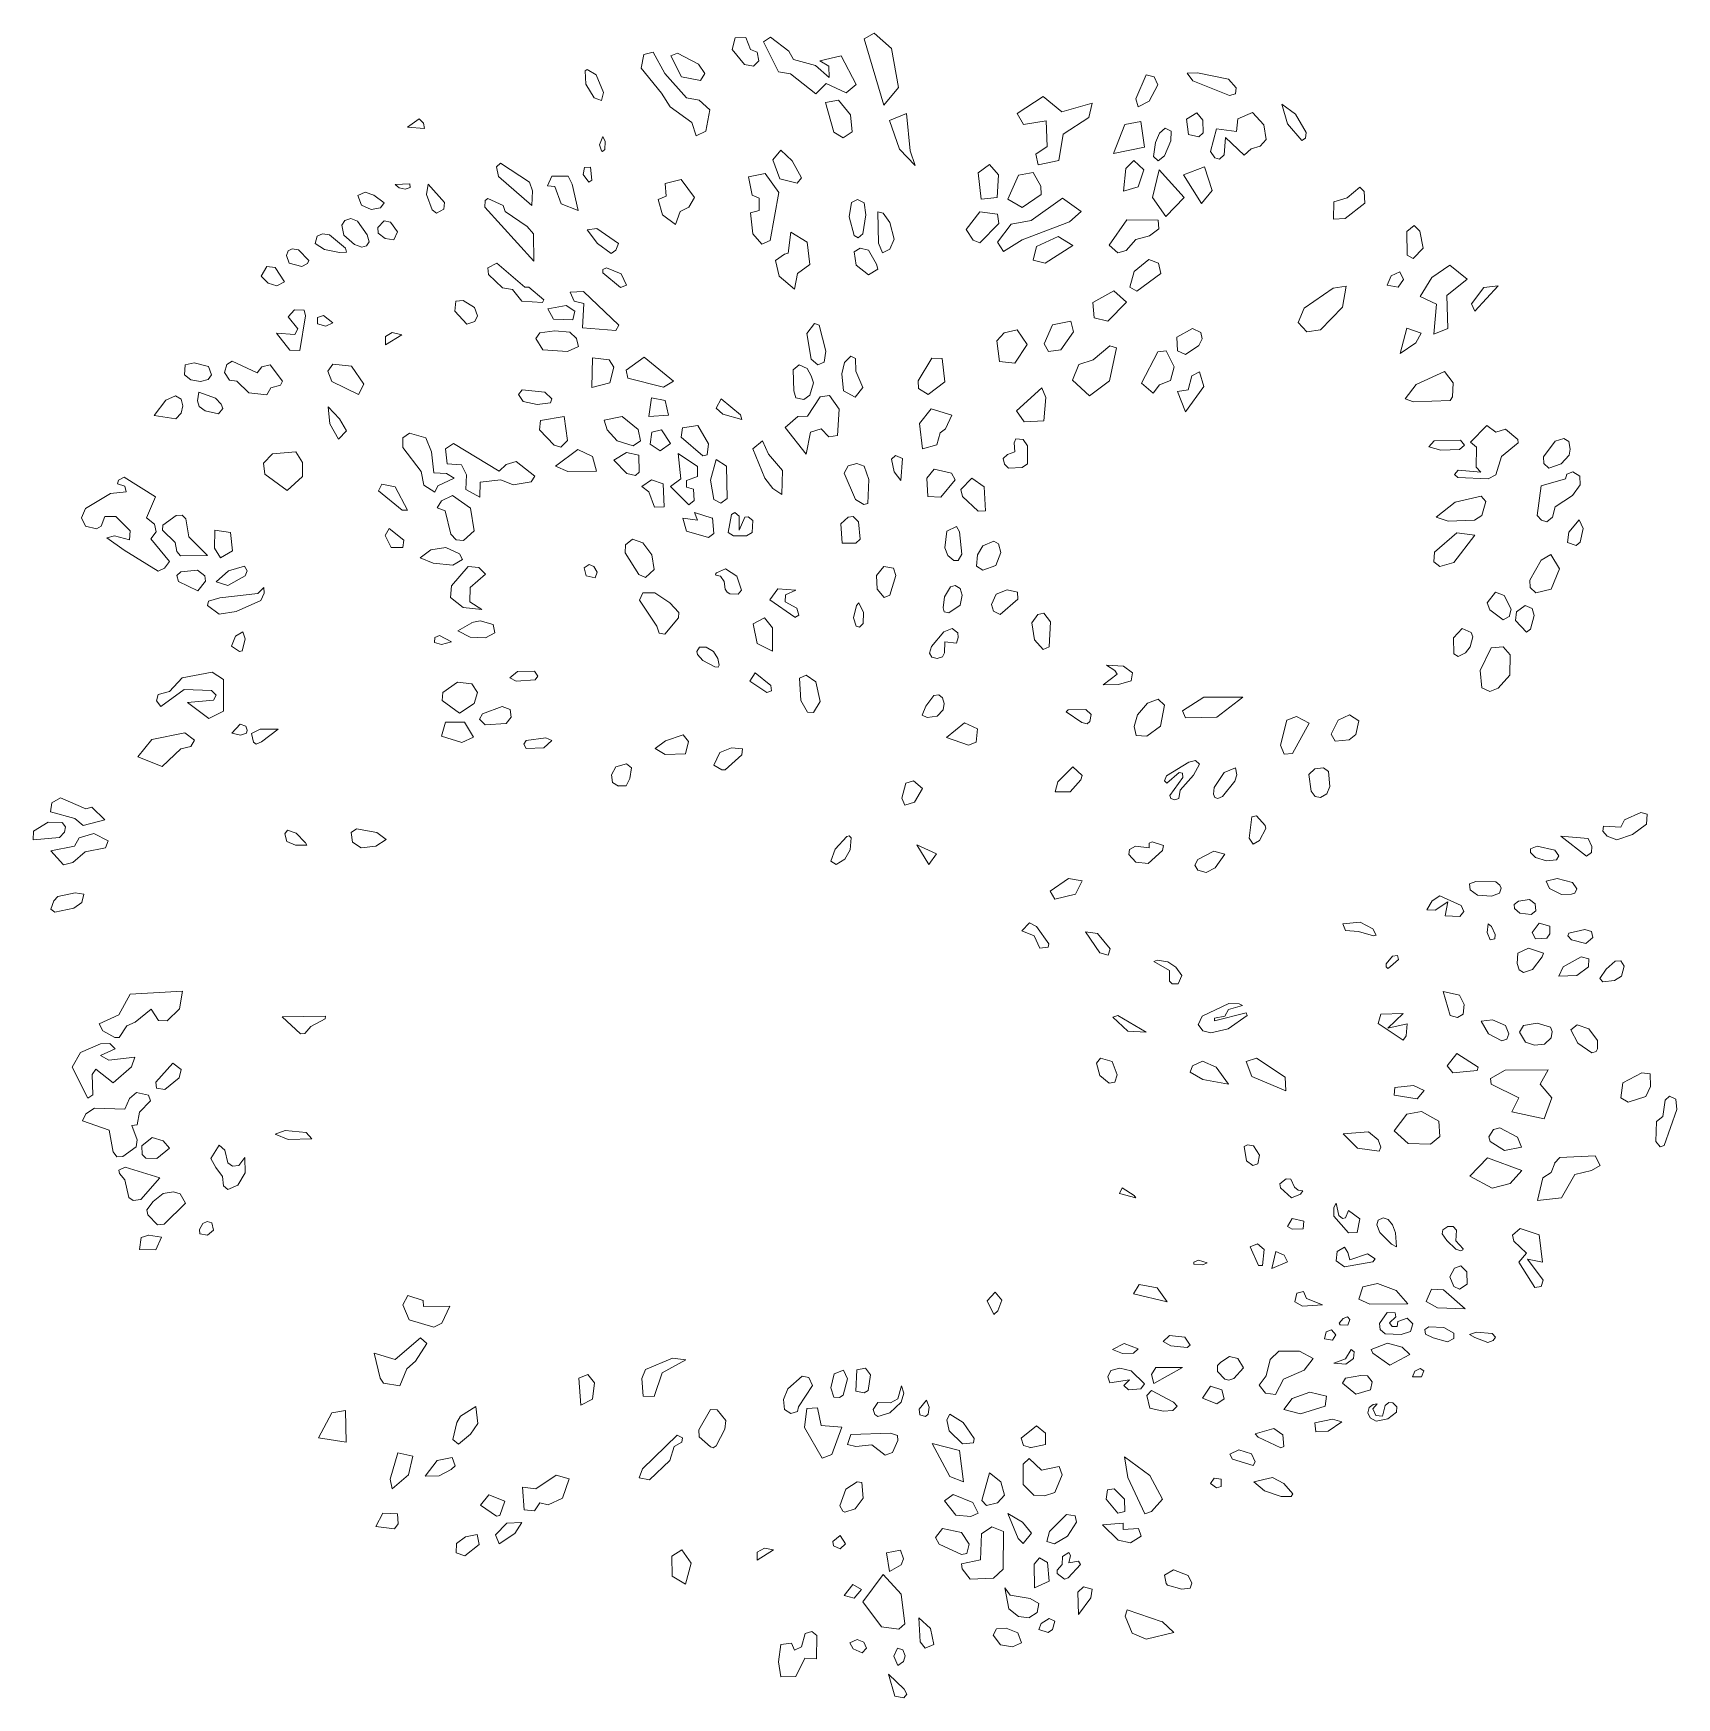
# Model space of a CAD drawing. Header units: millimetres. Extents: x -63086 to 144078, y -129912 to 13382.
# Drawn here: x 56185 to 57154, y -60640 to -59658 of the extents above; entities that cross this region are included whole.
import ezdxf

# ---------------------------------------------------------------- set-up
doc = ezdxf.new("R2010")
doc.units = ezdxf.units.MM
doc.layers.get('0').update_dxf_attribs({"lineweight": 0})
doc.layers.add('観葉植物', color=92, linetype='Continuous', lineweight=9)

# ---------------------------------------------------------------- blocks, each defined once
blk = doc.blocks.new('樹木平面（CAD素材.com）197564a2')
at = {"color": 0, "linetype": 'ByBlock', "lineweight": -2}
for points in [[(-62.72, 492.99), (-63.77, 498.05), (-67.63, 499.54), (-70.48, 506.66), (-76.74, 506.55), (-78.4, 499.54), (-71.12, 490.7), (-65.82, 489.71)], [(-60.08, 504.19), (-55.91, 506.95), (-45.03, 498.66), (-42.31, 493.8), (-29.41, 490.11), (-21.23, 483.14), (-21.43, 489.84), (-26.73, 492.95), (-14.1, 495.84), (-5.29, 478.98), (-11.32, 473.97), (-23.09, 479.53), (-29.05, 473.53), (-43.98, 485.25), (-51.17, 486.43)], [(19.75, 477.17), (15.49, 500.13), (5.34, 509.18), (-0.54, 505.94), (11.08, 466.71)], [(-94.05, 451.48), (-91.7, 463.97), (-98.02, 469.68), (-105.51, 471.02), (-118.25, 485.4), (-125.18, 498.08), (-130.64, 496.62), (-132.1, 488.57), (-120.26, 473.91), (-115.08, 465.84), (-102.36, 456.46), (-99.64, 448.73)], [(-97.09, 481.38), (-94.65, 485.48), (-98.39, 490.92), (-110.64, 497.41), (-114.66, 495.79), (-108.37, 483.54)], [(-159.95, 471.08), (-164.91, 479.07), (-165.25, 486.98), (-164.05, 487.75), (-158.74, 484.73), (-154.32, 474.22), (-155.49, 469.53)], [(167.56, 469.17), (172.69, 478.79), (170.54, 483.57), (165.8, 484.6), (159.7, 470.55), (161.06, 465.85)], [(189.96, 485.64), (196.16, 485.76), (214.28, 482.02), (218.85, 477.02), (218.5, 473.39), (215.04, 472.49), (193.38, 481.08)], [(116.85, 449.72), (131.96, 459.43), (133.88, 467.9), (115.94, 462.77), (104.92, 471.86), (89.65, 461.82), (93.32, 455.36), (106.73, 457.58), (107.37, 442.31), (100.62, 437.97), (102, 431.5), (114.18, 434.14)], [(-15.66, 469.71), (-8.66, 461.06), (-7.62, 450.99), (-12.94, 447.45), (-18.43, 450.92), (-23.32, 468.29)], [(20.18, 440.87), (14.25, 457.7), (24.42, 461.87), (26.45, 439.83), (29.43, 431.25)], [(195.76, 462.25), (189.6, 458.45), (190.83, 449.57), (196.83, 448.14), (199.38, 450.5), (199.18, 457.84)], [(212.65, 447.78), (223.67, 437.25), (227.64, 441.09), (232.98, 442.67), (236.64, 446.62), (235.19, 455.26), (228.5, 462.55), (219.93, 458.73), (219.07, 451.18), (207.25, 452.92), (203.72, 439.39), (206.25, 435.71), (208.97, 434.97), (211.76, 437.4)], [(245.91, 467.44), (253.94, 461.5), (260.23, 450.58), (259.76, 447.38), (257.62, 446.01), (249.09, 455.73)], [(-269.97, 453.79), (-263.07, 458.7), (-260.61, 456.26), (-259.94, 453.07)], [(153.28, 455.37), (162.69, 457.06), (164.8, 441.95), (146.57, 438.21)], [(170.19, 436.48), (171.35, 444.76), (173.66, 450.29), (176.92, 453.17), (180.61, 451.54), (180.36, 445.65), (176.69, 436.94), (172.84, 434.03)], [(-153.45, 445.36), (-153.61, 440.65), (-154.9, 439.54), (-155.58, 439.78), (-156.66, 443.41), (-154.7, 448.31)], [(-216.3, 424.61), (-217.57, 430.47), (-215.11, 432.53), (-198.03, 421.46), (-196.22, 416.27), (-196.67, 407.7)], [(-43.15, 433.9), (-49.82, 440.28), (-54.4, 434.55), (-50.4, 423.24), (-40.18, 420.85), (-37.63, 423.88)], [(158.44, 434.22), (164.41, 428.68), (161.06, 418.7), (152.36, 416.06), (153.77, 429.46)], [(-172.91, 420.24), (-175.24, 424.96), (-184.84, 424.97), (-187.38, 419.15), (-183.2, 418.73), (-179.33, 408.62), (-169.27, 404.56)], [(-166.46, 425.86), (-165.61, 430.05), (-162.14, 430.24), (-161.35, 422.49), (-163.04, 421.46)], [(-119.58, 402.04), (-122.17, 411.08), (-117.36, 413.12), (-117.95, 420.54), (-108.52, 422.89), (-100.63, 412.36), (-104.13, 406.66), (-109.18, 404.13), (-111.85, 396.39)], [(-51.03, 415.26), (-58.97, 426.49), (-68.93, 424.59), (-66.62, 413.61), (-62.5, 411.83), (-62.55, 404.64), (-67.64, 403.3), (-66.37, 390.93), (-60.94, 384.85), (-56.02, 386.96)], [(78.57, 425.69), (73.27, 431.69), (66.57, 426.9), (68.33, 411.39), (77.86, 412.32)], [(103.83, 414.16), (103.63, 418.98), (99.1, 427.16), (90.51, 425.51), (84.1, 411.26), (92.6, 406.47)], [(188.24, 412.28), (173.51, 428.64), (169.6, 412.37), (177.29, 401.14)], [(204.71, 416.44), (200.21, 430.38), (187.84, 425.76), (198.48, 408.69)], [(-283.82, 409.14), (-289.9, 413.6), (-295.07, 415.48), (-299.43, 413.49), (-297.21, 407.78), (-291.57, 405.18), (-285.88, 406.26)], [(-277.34, 419.94), (-268.74, 420.32), (-268.45, 418.25), (-271.51, 417.25), (-274.92, 418.04)], [(-257.93, 420.26), (-248.14, 409.41), (-248.63, 405.4), (-252.89, 403.15), (-255.56, 405.05), (-258.84, 414.04)], [(276.43, 409.76), (284.4, 412.14), (291.88, 418.4), (294.32, 415.86), (294.72, 408.96), (283.18, 400.02), (276.26, 399.52)], [(-224.34, 406.71), (-224.24, 410.47), (-222.66, 411.76), (-213.65, 407.68), (-212.46, 403.99), (-199.46, 395.18), (-195.68, 390.96), (-195.47, 374.77)], [(-1.3, 390.89), (0.35, 402.06), (-0.62, 409.2), (-4.56, 411.21), (-7.98, 409.41), (-9.43, 400.93), (-6.58, 389.93), (-4.16, 388.55)], [(7.5, 403.8), (10.69, 403.17), (14.5, 397.58), (17.03, 387.78), (14.54, 381.9), (10.2, 379.64), (7.82, 385.35)], [(78.92, 396.96), (78.14, 402.49), (67.55, 403.77), (59.52, 393.54), (63.77, 387.11), (67.55, 385.55)], [(92.55, 387.26), (81.59, 380.46), (78.03, 386.01), (86.21, 396.57), (98.01, 398.85), (116.37, 411.97), (127.5, 404.03), (120.53, 397.98)], [(-296.89, 382.98), (-301.34, 384.62), (-307.66, 390.01), (-308.86, 396.1), (-307.04, 398.84), (-303.52, 399.92), (-299.54, 398.4), (-293.74, 390.37), (-292.57, 386.15), (-294.16, 383.73)], [(-287.48, 394.72), (-283.81, 398.53), (-279.97, 397.72), (-275.98, 392.09), (-278.05, 387.38), (-283.31, 388.23), (-287.37, 391.21)], [(-158.32, 394.1), (-164, 393.18), (-157.96, 385.27), (-149.96, 379.25), (-147.1, 381.31), (-145.57, 385.18)], [(173.19, 393.89), (172.82, 398.97), (154.33, 399.08), (143.96, 384.29), (149.06, 379.61), (153.89, 381.1), (159.62, 387.59), (167.73, 389.74)], [(319.5, 392.17), (323.88, 395.87), (327.24, 392.39), (329.17, 382.37), (323.36, 376.39), (319.68, 378.37)], [(-310.11, 379.85), (-318.95, 381.65), (-324.53, 385.11), (-323.33, 389.59), (-320.27, 390.95), (-316.03, 390.35), (-306.6, 382.4), (-306.03, 380.01)], [(-32.63, 372.71), (-39.96, 367.59), (-41.63, 358.16), (-50.68, 365.86), (-53.01, 375.14), (-47.52, 378.99), (-45.54, 379.53), (-43.89, 391.86), (-34.15, 385.97)], [(113.78, 389.27), (122.47, 384), (106.18, 373.54), (99.14, 375.37), (100.98, 383.39)], [(-328.27, 375.24), (-334.27, 381.47), (-338.18, 382), (-340.46, 380.82), (-341.33, 378.04), (-339.82, 373.65), (-332.46, 371.69), (-328.98, 373.46)], [(-198.44, 359.43), (-200.9, 359.38), (-217.4, 373.56), (-222.59, 370.87), (-222.23, 366.92), (-214.06, 358.97), (-208.11, 357.97), (-202.52, 351.26), (-190.37, 350.38), (-189.67, 352.04)], [(1.93, 381.35), (-2.89, 382.4), (-6.52, 380.32), (-5.42, 372.37), (2.03, 366.61), (7.38, 370.08), (6.68, 373.06)], [(156.14, 359.36), (158.75, 368.63), (167.26, 375.67), (173.05, 373.6), (174.35, 367.44), (160.32, 356.98)], [(-352.29, 361.83), (-356.3, 365.9), (-353.06, 371.66), (-348.14, 371.07), (-342.68, 362.67), (-347.1, 360.26)], [(-154.82, 367.95), (-154.74, 369.93), (-152.58, 370.81), (-144.03, 367.23), (-140.78, 360.56), (-144.39, 359.28)], [(314.37, 359.37), (317.7, 363.93), (315.37, 368.55), (310.28, 366.14), (308.01, 360.71)], [(337.15, 349.44), (327.45, 353.83), (334.24, 365.06), (345.03, 372.48), (355.25, 364.08), (343.23, 354.43), (343.77, 334.99), (335.41, 331.67)], [(-166.17, 356.91), (-174.05, 356.52), (-171.79, 351.13), (-166.01, 349.77), (-166.82, 335.5), (-147.2, 333.87), (-145.4, 336.96)], [(154.15, 350.55), (146.62, 357.35), (134.38, 350.35), (135.09, 341.32), (143.2, 339.29)], [(255.36, 338.57), (258.92, 347.05), (276.09, 358.88), (283.73, 360.01), (281.68, 347.67), (268.6, 334.36), (260.52, 333.04)], [(373.52, 360.24), (365.05, 359.15), (357.68, 349.59), (359.74, 345.25)], [(-347.25, 332.22), (-336.45, 331.43), (-334.81, 334.89), (-340.35, 342.01), (-336.61, 346.13), (-331.04, 345.79), (-330.15, 342.5), (-333.63, 322.03), (-339.42, 322.28)], [(-228.66, 342.5), (-230.5, 347.38), (-237.21, 351.65), (-241.47, 351.11), (-242.1, 345.24), (-235.12, 337.55), (-230.38, 339.09)], [(-171.31, 345.25), (-176.34, 348.69), (-187.23, 346.61), (-183.86, 340.49), (-172.43, 340.1)], [(-323.12, 341.55), (-319.65, 342.77), (-314.1, 338.37), (-318.22, 336.43), (-323.2, 337.78)], [(-34.41, 332.11), (-31.8, 316.89), (-27.91, 313.6), (-24.13, 315.22), (-23.17, 321.63), (-27.06, 337.07), (-29.87, 338.07)], [(89.69, 334.24), (95.51, 325.67), (88.21, 314.63), (79.31, 315.59), (77.72, 327.84), (81.99, 332.59)], [(122.99, 333.05), (121.33, 339.39), (110.46, 337.15), (105.52, 325.93), (108.17, 321.44), (115.41, 322.55)], [(188.98, 319.76), (196.78, 324.98), (198.76, 328.99), (197.98, 332.62), (193.08, 335), (183.78, 329.94), (184.18, 321.88)], [(324.96, 326.53), (328.07, 332.39), (319.5, 335.21), (315.67, 320.32)], [(-282.93, 330.42), (-279.05, 332.64), (-273.32, 331.39), (-283.01, 325.44)], [(122.24, 304.66), (126.06, 313.87), (134.5, 316.63), (144.3, 324.78), (148.28, 323.72), (144.16, 304.1), (132.4, 295.34)], [(-385.66, 307.81), (-387.51, 312.69), (-396, 314.78), (-401.25, 313.6), (-401.51, 307.82), (-397.91, 304.84), (-392.23, 303.84), (-387.61, 304.88)], [(-370.79, 303.93), (-375.07, 304.5), (-377.93, 309.04), (-376.58, 313.78), (-373.54, 315.73), (-358.81, 308.83), (-355.93, 312.35), (-351.12, 313.72), (-343.8, 303.99), (-345.05, 301.59), (-350.72, 300.14), (-352.98, 295.9), (-363.56, 297.1)], [(-160.86, 317.8), (-151.08, 316.48), (-148.39, 312.3), (-150.69, 303.1), (-161.24, 300.18)], [(-140.11, 305.79), (-140.99, 310.54), (-130.44, 318.15), (-113.03, 304), (-119.03, 300.39)], [(-13.77, 308.34), (-12.21, 315.06), (-8.43, 318.69), (-5.62, 317.44), (-5.54, 309.93), (-1.46, 300.32), (-5.95, 294.54), (-12.87, 298.31)], [(31.42, 299.71), (31.3, 304.25), (39.23, 317.6), (45.4, 317.43), (46.98, 303.54), (37.14, 296.15)], [(182.38, 312.39), (177.48, 321.91), (172.65, 321.34), (162.96, 302.81), (169.81, 296.84), (173.7, 301.87), (180.05, 304.38)], [(-314.59, 303.83), (-317.1, 309.86), (-314.08, 314.05), (-303.06, 312.93), (-295.79, 302.23), (-298.97, 296.17)], [(-34.2, 311.53), (-38.98, 313.57), (-42.42, 310.68), (-42.09, 298.31), (-40.85, 294.21), (-36.17, 293.21), (-32.65, 295.76), (-30.4, 302.99), (-31.82, 307.2)], [(189.08, 285.81), (199.76, 300.75), (197.26, 309.52), (192.71, 307.2), (190.46, 298.88), (184.22, 297.89)], [(347, 302.92), (341.73, 309.75), (325.11, 302.05), (318.57, 293.59), (323.45, 291.74), (345.19, 292.59), (346.42, 294.67)], [(-406.89, 295.41), (-412.7, 292.8), (-419.59, 283.64), (-406.79, 281.82), (-403.54, 285.1), (-402.56, 289.52), (-403.59, 293.46)], [(-393.21, 297.46), (-383.27, 294.01), (-379.9, 290.49), (-378.95, 287.84), (-381.52, 284.66), (-389.49, 286.55), (-392.87, 289.13), (-394.01, 292.47)], [(-193.51, 290.23), (-201.89, 292.01), (-204.58, 296.07), (-202.31, 298.81), (-189.03, 297.53), (-184.93, 293.65), (-185.57, 291.15)], [(-316.89, 288.76), (-315.83, 278.83), (-310.65, 269.77), (-305.97, 274.62), (-310.18, 281.81)], [(-127.63, 283.16), (-126.12, 294.15), (-118.01, 292.6), (-115.99, 284)], [(-83.93, 284.45), (-87.88, 288.11), (-84.9, 293.48), (-73.61, 284.16), (-72.79, 281.39)], [(51.17, 283.89), (38.9, 287.59), (32.12, 278.97), (33.88, 264.1), (42.33, 266.47), (44.25, 273.49), (47.41, 275.84)], [(-192.15, 275.34), (-191.57, 280.7), (-177.62, 283.15), (-175.73, 269.07), (-179.62, 264.97), (-183.46, 266.2)], [(-146.35, 268.73), (-152.18, 275.36), (-154.02, 281.05), (-143.34, 283.21), (-133.93, 275.5), (-132.47, 268.72), (-136.86, 265.78)], [(-120.16, 275.29), (-114.95, 267.18), (-120.94, 262.97), (-126.93, 266.85), (-125.82, 273.95)], [(-108.55, 270.92), (-107.78, 276.49), (-98.75, 277.82), (-92.51, 266.99), (-93.19, 260.52), (-95.87, 260.01)], [(349.72, 247.08), (367.58, 246.32), (372.07, 248.72), (375.37, 259.61), (385.19, 267.61), (385.11, 269.49), (377.86, 275.77), (372.16, 273.88), (366.8, 277.83), (357.17, 268.03), (360.67, 264.97), (360.56, 253.24), (363.18, 250.41), (349.79, 251.47), (347.74, 249.03)], [(-272.73, 264.79), (-272.82, 270.52), (-268.84, 273.34), (-259.26, 270.6), (-255.94, 262.27), (-254.59, 249.9), (-246.93, 249.56), (-242.59, 246.82), (-252.2, 242.16), (-253.88, 238.61), (-260.42, 242.61), (-262.01, 250.76)], [(-194.89, 247.98), (-206.01, 256.52), (-211.74, 254.93), (-215.94, 250.95), (-242.81, 267.24), (-247.57, 264.01), (-246.64, 255.29), (-238.11, 254.65), (-235.22, 248.78), (-235.63, 240.16), (-227.34, 235.51), (-227.13, 244.33), (-215.02, 245.75), (-207.73, 242.79), (-197.09, 244.64)], [(-48.79, 251.28), (-57.05, 261.01), (-60.56, 268.73), (-66.24, 264.04), (-59.14, 246.73), (-54.44, 240.66), (-49.26, 237.23)], [(84.62, 252.72), (82.11, 255.07), (81.33, 258.4), (84.06, 260.83), (88.22, 262.36), (87.8, 267.59), (88.95, 269.92), (93.2, 269.64), (95.77, 265.82), (95.76, 255.14), (92.67, 253.1)], [(353.51, 266.27), (351.29, 269.1), (335.67, 268.88), (332.64, 265.17), (339.59, 263.2), (350.73, 263.6)], [(415.15, 268.43), (412.15, 270.25), (407.08, 268.52), (400.13, 259.39), (400.32, 255.5), (403.33, 252.66), (410.64, 255.21), (415.37, 260.28), (416.02, 263.89)], [(-355.01, 255.59), (-349.62, 261.14), (-335.86, 262.26), (-332, 256), (-332.02, 247.84), (-341.12, 239.47), (-354.24, 249.12)], [(-160.88, 259.47), (-169.56, 263.71), (-182.74, 253.8), (-175.39, 250.63), (-158.49, 250.87)], [(-140.71, 249.43), (-148.38, 257.41), (-140.73, 261.85), (-133.49, 260.34), (-133.32, 250.31), (-135.49, 248.44)], [(-110.3, 261.24), (-108.78, 246.29), (-114.88, 241.89), (-104.03, 231), (-100.83, 233.54), (-101.36, 240.19), (-105.34, 241.5), (-105.44, 245.42), (-98.84, 247.72), (-98.97, 253.56)], [(-89.25, 234.1), (-91.36, 245.65), (-87.97, 257.84), (-81.73, 253.77), (-81.47, 234.76), (-85.09, 231.95)], [(-5.8, 234.22), (-12.34, 249.65), (-10.12, 253.97), (-5.01, 255.4), (-0.62, 253.95), (2.06, 246.02), (1.64, 231.76), (-0.8, 231.32)], [(17.18, 250.52), (15.47, 257.94), (17.85, 260.07), (22.02, 258.34), (21.07, 245.46)], [(-437.24, 247.42), (-440.61, 245.61), (-441.04, 243.44), (-436.84, 242.07), (-436.07, 238.7), (-445.19, 237.77), (-460.02, 228.84), (-462.47, 223.3), (-459.98, 218.51), (-453.48, 216.9), (-450.8, 218.4), (-448.68, 224.21), (-442.05, 224.24), (-433.61, 215.77), (-434.05, 210.45), (-442.83, 212.85), (-447.41, 211.63), (-437.19, 204.3), (-417.12, 191.93), (-413.36, 193.76), (-410.42, 197.69), (-421.38, 211.08), (-418.3, 215.14), (-419.29, 219.6), (-424.12, 223.37), (-418.8, 235.74)], [(-127.69, 238.73), (-131.77, 241.9), (-126.02, 245.71), (-119.16, 243.48), (-118.66, 229.93), (-124.21, 229.74)], [(52.99, 245.72), (50.84, 249.75), (40.61, 252.14), (36.3, 246.74), (36.87, 236.01), (44.69, 235.61)], [(56.46, 240.18), (62.94, 246.86), (70.28, 241.71), (71.05, 227.57), (66.75, 227.33), (57.48, 236.01)], [(-287.08, 239.25), (-285.19, 243.19), (-277.41, 241.6), (-270.04, 227.99), (-273.16, 227.84)], [(-236.99, 210.03), (-230.66, 215.7), (-232.89, 229.07), (-243.4, 236.55), (-250.01, 233.44), (-252.58, 229.29), (-247.78, 227.47), (-244.47, 213.67), (-241.39, 210.5)], [(366.09, 232.95), (363.35, 236.09), (348.18, 232.54), (336.97, 223.81), (343.87, 221.33), (359.41, 222.06), (363.87, 224.76)], [(-71.08, 223.74), (-69.11, 223.93), (-66.35, 221.8), (-66.69, 214.66), (-70.1, 212.79), (-77.7, 212.84), (-80.84, 214.64), (-78.94, 225.29), (-76.82, 226.49), (-74.34, 224.39), (-74.28, 216.11)], [(-404.02, 200.95), (-406.17, 203.54), (-407.16, 208.75), (-414.5, 216.1), (-414.3, 218.96), (-406.46, 224.69), (-402.9, 225), (-400.79, 222.81), (-399.11, 212.09), (-388.13, 201.08)], [(-373.24, 203.91), (-374.52, 214.67), (-383.62, 216.06), (-383.82, 205.48), (-380.37, 199.73)], [(-272.15, 210.23), (-280.83, 217.12), (-283.27, 212.9), (-279.62, 205.84), (-272.77, 205.81)], [(-14.4, 219.93), (-13.57, 208.48), (-5.46, 208.38), (-3.03, 210.74), (-4.04, 220.95), (-7.03, 224.1), (-10.1, 223.74)], [(57.07, 201.86), (55.7, 215.18), (53.79, 218.2), (48.18, 215.53), (46.9, 205.73), (48.74, 201.19), (52.28, 198.29), (54.83, 198.28)], [(414.28, 208.88), (415.11, 214.97), (421.19, 222.17), (423.52, 217.16), (421.88, 208.94), (419.5, 207.01)], [(-129.55, 188.23), (-133.54, 190), (-141.52, 202.69), (-141.49, 207.53), (-137.22, 210.81), (-131.15, 208.65), (-125.94, 201.46), (-124.6, 192.85)], [(65.61, 194.78), (66.31, 201.6), (69.35, 206.94), (75.91, 209.58), (78.6, 208.06), (80.11, 202.88), (77.1, 195.26), (69.34, 192.43)], [(347.27, 197.13), (338.98, 194.63), (335.54, 197.48), (335.98, 203.07), (349.14, 214.5), (359.61, 213.1)], [(-237.68, 198.85), (-239.45, 202.11), (-247.45, 205.88), (-256.26, 204.56), (-262.61, 199.84), (-254.99, 196.58), (-243.22, 195.46)], [(398.74, 198.37), (392.09, 186.7), (392.29, 182.25), (395.67, 179.11), (404.74, 181.39), (409.7, 193.34), (404.56, 201.71)], [(-394.02, 192.47), (-403.68, 191.57), (-406.06, 189.35), (-405.05, 185.76), (-393.75, 180.36), (-389.15, 186.05), (-389.61, 189.19)], [(-365.78, 189.16), (-364.58, 192.18), (-366.3, 194.85), (-375.57, 192.12), (-382.87, 185.58), (-376.13, 183.48)], [(-244.01, 183.29), (-244.71, 176.48), (-237.13, 170.57), (-226.21, 169.22), (-233.34, 173.81), (-233.05, 182.37), (-224.11, 190.12), (-228, 194.05), (-234.19, 194.66)], [(-74.97, 178.43), (-73.06, 180.69), (-75.7, 188.93), (-82.36, 193.34), (-87.8, 190.85), (-88.33, 190.12), (-88.03, 189.57), (-85.33, 189.03), (-83.23, 185.9), (-82.53, 181.23), (-81.49, 179.51), (-79.83, 178.49)], [(10.99, 194.63), (6.6, 189.35), (7.08, 181.34), (11.21, 176.33), (14.49, 177.74), (18.11, 189.39), (16.73, 193.7)], [(-356.66, 174.55), (-371.05, 168.04), (-381.21, 166.58), (-388.04, 171.69), (-387.43, 174.25), (-380.84, 176.15), (-358.35, 178.69), (-354.85, 182.38), (-354.69, 178.87)], [(-118.15, 154.82), (-121.65, 155.34), (-122.86, 159.56), (-133.25, 174.76), (-131.16, 179.22), (-124.17, 179.09), (-115.21, 173.19), (-109.91, 167.58), (-110.14, 164.32)], [(89.94, 179.54), (83.78, 180.9), (77.35, 178.36), (74.55, 172.18), (75.69, 168.41), (79.58, 166.28), (90.1, 175.47)], [(-5.41, 159.47), (-6.87, 164.36), (-5.18, 171.7), (-3.8, 173.27), (-0.92, 167.57), (-1.26, 161.03), (-3.34, 158.8)], [(101.84, 166.33), (98.4, 161.42), (99.84, 151.44), (105.02, 145.66), (108.64, 147.37), (109.38, 162.08), (105.4, 167.12)], [(394.71, 165.79), (393.51, 169.93), (389.3, 171.73), (384.34, 168.02), (383.65, 162.9), (390.16, 155.91), (392.54, 157.74)], [(-63.72, 149.28), (-66.04, 160.9), (-59.37, 164.3), (-54.63, 158.42), (-54.75, 144.83)], [(352.26, 158.16), (347.06, 152.61), (347.34, 143.17), (349.9, 141.68), (354.2, 143.83), (357.01, 147.31), (358.55, 153.2), (357.59, 155.65)], [(-249.9, 148.74), (-254.2, 149.84), (-253.9, 152.88), (-251.12, 154.07), (-243.98, 150.29)], [(-95.76, 139.2), (-98.85, 142.8), (-99.39, 144.61), (-97.71, 147.08), (-93.91, 147.19), (-89.45, 144.53), (-86.95, 140.4), (-86.1, 136.57), (-86.81, 135.36), (-88.67, 135.42)], [(376.33, 147.24), (369.36, 146.7), (362.91, 133.32), (363.77, 123.09), (368.5, 120.98), (373.44, 122.94), (380.25, 130.62), (380.47, 142.66)], [(-382.89, 118.85), (-385.68, 121.56), (-401.85, 122.2), (-415.58, 112.01), (-418.2, 115.48), (-417.09, 119.25), (-410.36, 120.92), (-402.89, 129.09), (-385.27, 132.44), (-378.6, 127.96), (-378.55, 109.33), (-387.27, 105.02), (-399.86, 114.47), (-384.46, 115.91)], [(-205.84, 127), (-209.75, 129.01), (-205.12, 132.77), (-195.03, 132.99), (-193.22, 130.04), (-194.62, 127.79)], [(-67.97, 127.1), (-64.84, 132), (-55.72, 124.43), (-55.23, 121.29), (-58.02, 120.38)], [(-34.1, 108.68), (-37.95, 115.61), (-38.82, 128.81), (-34.82, 130.65), (-29.17, 126.56), (-26.56, 114.97), (-30.47, 108.47)], [(148.69, 131.19), (147.31, 133.42), (142.36, 136.53), (152.49, 135.8), (157.75, 132.05), (156.98, 127.17), (149.51, 125.06), (140.33, 124.88)], [(-228.77, 120.27), (-232.15, 125.45), (-240.46, 126.44), (-249.26, 120.36), (-249.64, 115.61), (-239.37, 108.22), (-230.7, 113.84)], [(36.54, 105.54), (42.48, 106.31), (46.05, 110.06), (46.65, 113.82), (45.61, 117.22), (43.49, 118.99), (40.41, 118.66), (35.79, 112.33), (33.69, 106.96)], [(-209.55, 110.37), (-214.18, 112.04), (-225.88, 107.85), (-227.52, 104.66), (-224.27, 101.28), (-211.86, 102.12), (-208.83, 105.73)], [(133.36, 107.32), (130.14, 110.25), (119.82, 110.14), (118.61, 109.01), (127.74, 102.69), (130.87, 101.92), (132.51, 103.21)], [(172.86, 116.34), (166.64, 114.09), (160.72, 107.28), (158.7, 100.22), (159.93, 94.93), (166.08, 94.66), (174.25, 100.43), (176.67, 112.87)], [(-365.33, 100.5), (-368.82, 101.68), (-373.64, 96.33), (-368.57, 95.19), (-364.95, 96.4), (-364.55, 98.2)], [(-361.98, 96.21), (-357.01, 98.65), (-346.31, 98.77), (-356.11, 91.24), (-359.36, 89.96), (-360.9, 91.01)], [(-236.34, 102.76), (-247.61, 102.76), (-250.03, 94.51), (-237.96, 90.83), (-231.06, 94.03)], [(47.9, 93.84), (58.58, 102.38), (66.19, 98.91), (65.4, 91), (61.02, 89.31)], [(252.18, 84.44), (261.98, 102.24), (254.5, 106.12), (248.7, 104.01), (244.96, 89.3), (247.12, 83.93)], [(289.43, 95.65), (291.24, 103.68), (285.78, 107.25), (278.99, 103.97), (274.86, 95.79), (277.24, 91.74), (285.58, 92.38)], [(-429.2, 82.33), (-420.91, 92.72), (-401.33, 96.61), (-395.61, 92.21), (-397.81, 88.5), (-403.83, 87.16), (-414.77, 76.76)], [(-188.51, 93.53), (-199.98, 91.97), (-201.48, 89.95), (-199.96, 87.33), (-189.56, 87.67), (-184.92, 91.97)], [(-124.01, 87.28), (-117.75, 91.85), (-107.41, 95.48), (-104.24, 91.41), (-105.95, 84.21), (-118, 83.84)], [(-72.78, 83.57), (-72.38, 87.2), (-78.82, 87.79), (-85.67, 84.94), (-89.37, 77.42), (-84.63, 74.72), (-82.56, 74.82)], [(187.23, 72.85), (185.23, 73.09), (177.88, 66.84), (176.56, 68.16), (177.86, 71.16), (190.92, 79.28), (194.88, 80.19), (197.27, 78.03), (193.7, 71.67), (185.79, 62.68), (184.98, 57.77), (182.73, 57.07), (180.29, 57.83), (179.82, 59.64), (187.45, 70.29)], [(122.52, 76.57), (113.68, 67.64), (112.08, 61.86), (120.85, 61.79), (127.29, 68.78), (127.95, 71.34)], [(218.11, 68.07), (219.36, 71.72), (218.48, 75.92), (211.84, 73.16), (205.95, 64.39), (205.43, 60.35), (206.22, 58.45), (208.06, 57.76), (210.91, 59)], [(263.2, 62.13), (261.75, 72.07), (265.25, 75.42), (270.48, 75.96), (273.3, 73.8), (274.16, 64.88), (272.33, 60.66), (268.67, 58.46), (265.58, 59.04)], [(29.01, 55.69), (33.81, 63.76), (28.48, 68.3), (23.91, 66.89), (21.64, 58.03), (23.33, 53.89)], [(448.06, 45.23), (457.57, 49.62), (461.45, 48.68), (460.88, 42.63), (452.69, 36.51), (443.4, 33.44), (437.76, 35.55), (435.22, 38.59), (435.54, 41.42), (445.8, 40.99)], [(230.86, 47.54), (228.1, 47), (226.64, 34.48), (228.86, 30.86), (232.6, 33.05), (236.46, 40.14), (235.92, 41.99)], [(-455.19, 37.2), (-463.7, 34.55), (-466.45, 29.81), (-480.39, 26.97), (-473.04, 18.66), (-467.53, 20.1), (-460.12, 26.47), (-448.31, 28.75), (-446.59, 32.83)], [(-20.25, 20.89), (-17.72, 27.85), (-10.76, 35.46), (-9.37, 35.81), (-8.35, 34.6), (-8.94, 27.58), (-12.04, 21.99), (-17.2, 18.84)], [(42.05, 25.12), (30.45, 30.51), (37.59, 18.82)], [(155.94, 27.72), (159.5, 29.8), (167.6, 28.77), (167.57, 31.39), (169.29, 32.32), (175.98, 30.03), (175.4, 27.09), (166.97, 19.49), (159.71, 20.25), (155.48, 24.71)], [(392.48, 26.07), (392.54, 28.15), (396.53, 29.78), (406.85, 27.4), (409.32, 23.95), (407.91, 21.58), (402.02, 21.01), (395.45, 22.94)], [(205.61, 26.68), (196.28, 21.76), (194.48, 18.46), (196.23, 15.56), (201.23, 14.21), (206.52, 16.91), (212.21, 25.08)], [(124.13, 1.38), (128.04, 9.36), (119.92, 10.65), (109.06, 3.12), (111.85, -1.59)], [(419.96, 4.47), (417.33, 8.26), (408.36, 10.58), (401.71, 9.06), (403.78, 4.83), (410.81, 1.13), (416.8, 1.4), (418.7, 2.04)], [(-466.9, -6.78), (-462.16, -3.52), (-460.97, 1.35), (-466.18, 2.12), (-476.41, 0.12), (-478.66, -2.43), (-480.55, -7.51), (-478.14, -9.21)], [(338.95, 0.52), (334.46, -2.6), (331.3, -7.8), (336.36, -8.03), (343.75, -3.13), (342.2, -11.33), (350.78, -11.85), (353.14, -8.74), (351.54, -5.26)], [(372.08, 8.63), (360.31, 8.93), (356.54, 7.55), (356.97, 4), (361.24, 0.91), (369.5, 0.18), (374.21, 1.92), (375.3, 4.9), (374.49, 6.71)], [(382.91, -4.73), (385.44, -2.7), (391.9, -1.71), (395.28, -4.35), (395.7, -8.44), (392.85, -10.63), (386.3, -9.74), (383.05, -7.06)], [(101.03, -17.57), (96.98, -15.58), (92.44, -20.23), (99.77, -23.13), (103.05, -30.46), (108.03, -29.95), (108.38, -27.9)], [(367.62, -16.07), (369.59, -17.7), (371.66, -22.39), (371.4, -24.94), (368.78, -25.48), (366.94, -21.28)], [(415.22, -21.67), (424.68, -19.34), (428.54, -20.56), (429.4, -24.15), (425.13, -27.75), (416.65, -25.57), (414.6, -23.12)], [(144.55, -30.91), (137.05, -21.7), (130.05, -20.8), (138.42, -33.1), (143.35, -34.61)], [(170.21, -38.33), (172.25, -37.49), (178.59, -38.45), (183.24, -41.58), (186.89, -46.6), (184.58, -51.41), (181.2, -51.54), (179.61, -49.95), (179.55, -43.63)], [(314.57, -37.06), (314.13, -34.73), (311.19, -35.16), (307.47, -39.71), (307.32, -41.5), (308.29, -42.5), (310.03, -41.29)], [(393.7, -43.09), (399.51, -35.63), (400.15, -33.42), (391.38, -30.4), (385.12, -33.34), (384.68, -39.56), (385.78, -43.29), (388.34, -44.77)], [(426.66, -41.4), (427.04, -36.65), (422.51, -35.48), (411.88, -41.48), (409.31, -47), (419.94, -46.64)], [(445.88, -37.91), (442.56, -38.13), (437.21, -42.81), (433.49, -48.27), (435.3, -50.23), (442.1, -49.51), (446.18, -47.03), (447.79, -41.04)], [(-449.86, -79.22), (-452.02, -74.99), (-440.34, -69.86), (-433.71, -57.6), (-402.81, -55.74), (-404.58, -66.31), (-411.93, -73.25), (-417, -73.02), (-421.21, -66.45), (-430.76, -74.17), (-435.72, -76.32), (-440.16, -83.22), (-442.69, -83.1)], [(352.9, -69.28), (353.44, -63.7), (350.69, -58.18), (341.04, -55.98), (345.14, -70.15), (349.37, -71.31)], [(-343.89, -71.01), (-318.46, -70.63), (-318.7, -72.06), (-327.06, -76.57), (-330.66, -80.84), (-333.12, -80.95)], [(149.15, -70.21), (146.07, -71.06), (154.98, -79.42), (165.78, -79.96)], [(317.41, -68.94), (304.29, -69.37), (302.62, -74.79), (317.36, -84.66), (319.14, -82.25), (319.82, -75.16), (308.33, -77.63)], [(379.76, -81.05), (377.77, -76.09), (370.19, -72.79), (363.49, -73.43), (367.67, -80.99), (375.66, -85.09), (378.53, -84.13)], [(404.63, -83.3), (405.25, -79.66), (404.27, -76.98), (396.52, -74.67), (388.34, -76.09), (386.11, -80.02), (389.5, -85.9), (394.84, -87.69), (400.77, -87.05)], [(432.16, -84.82), (426.93, -77.98), (419.99, -75.73), (416.35, -78.54), (420.49, -86.39), (428.74, -92.24), (431.36, -91.3), (432.12, -89.86)], [(-462.93, -92), (-451.16, -86.82), (-445.69, -86.63), (-442.47, -89.8), (-451.09, -93.78), (-446.25, -96.5), (-430.88, -94.71), (-432.78, -100.45), (-443.65, -109.81), (-453.86, -101.86), (-456.05, -104.93), (-455.65, -117.04), (-458.68, -118.98), (-467.85, -100.63)], [(148.69, -105.16), (145.66, -97.35), (138.84, -95.34), (136.49, -98.19), (138.37, -105.46), (144.01, -110.15), (147.29, -109.49)], [(214.35, -110.68), (207.16, -100.72), (198.97, -97), (193.02, -99.92), (191.83, -103.49), (199.2, -107.89)], [(228.19, -106.15), (224.81, -97.27), (230.88, -95.34), (247.87, -106.53), (248.27, -114.65)], [(361.67, -100.58), (349.03, -92.61), (343.39, -99.88), (346.69, -104.02), (361.05, -102.56)], [(-413.25, -113.82), (-404.73, -106.92), (-403.51, -101.98), (-408.41, -98.23), (-418.53, -109.49), (-418.21, -112.96)], [(385.64, -118.78), (369.3, -110.73), (368.99, -107.29), (377.49, -102.38), (402.87, -102.17), (398.18, -110.65), (405.07, -118.67), (400.51, -131.19), (381.49, -127)], [(463.25, -112.13), (463.09, -104.47), (458.13, -104.06), (447.02, -109.88), (445.88, -118.64), (450.11, -121.36), (460.49, -118.03)], [(329.76, -114.34), (323.58, -111.5), (312.52, -112.66), (312.02, -117.18), (325.57, -119.41)], [(478.8, -125.65), (478.34, -119.5), (474.5, -117.8), (471.96, -120.17), (470.58, -129.71), (466.87, -132.73), (466.52, -144.53), (469.03, -147.62), (471.34, -146.93)], [(319.56, -128.43), (328.2, -126.84), (338.52, -132.42), (338.99, -141.54), (333.61, -146.11), (320.39, -145.65), (312.09, -138.14)], [(370.77, -137.45), (374.52, -136.38), (384.78, -142), (387.29, -147.75), (377.1, -149.78), (368.71, -144.48), (368.01, -141.67)], [(-417.9, -154.5), (-410.42, -148.38), (-414.17, -144.02), (-420.59, -142.18), (-426.75, -146.98), (-426.56, -152.13), (-424.47, -154.23)], [(-365.87, -163.01), (-366.02, -153.97), (-369.63, -158.56), (-373.22, -158.96), (-376.09, -157.05), (-377.85, -149.62), (-381.17, -146.58), (-386.13, -154.57), (-383.21, -159.78), (-379.11, -165.17), (-378.67, -170.55), (-376.12, -172.71), (-370.05, -170.24)], [(-348.03, -140.11), (-342.24, -137.9), (-329.89, -139.24), (-326.46, -142.98), (-340.54, -143.38)], [(231.69, -157.67), (232.67, -152.54), (229.13, -147.06), (225.57, -146.46), (223.65, -147.41), (224.9, -155.9), (228.76, -158.73)], [(290.43, -148.38), (281.97, -139.91), (296.88, -138.71), (302.59, -143.42), (304.22, -147.9), (303.18, -150.18)], [(367.1, -154.07), (356.76, -164.99), (369.9, -172), (380.6, -169.17), (387.46, -161.59)], [(-427.34, -178.6), (-431.89, -179.24), (-434.44, -177.42), (-436.82, -167.18), (-439.88, -163.34), (-440.37, -161.43), (-436.7, -159.64), (-416.16, -166)], [(244.59, -169.54), (248.38, -166.56), (251.21, -166.65), (253.21, -171.51), (255.54, -173.21), (258.25, -173.63), (256.83, -175.62), (251.46, -177.75), (244.97, -171.74)], [(-423.32, -187.71), (-423.76, -184.72), (-420.19, -179.86), (-414.1, -175.24), (-408.17, -174.11), (-404.22, -175.34), (-400.95, -180.81), (-413.65, -193.23), (-417.58, -193.57)], [(150, -175.06), (151.56, -171.89), (158.7, -176.34), (159.59, -177.73)], [(276.52, -188.49), (276.58, -183.49), (277.85, -180.91), (279.37, -188.11), (281.53, -189.82), (283.3, -189.56), (285.16, -185.16), (291.83, -190.07), (290.36, -198.2), (285.11, -198.3)], [(-390.79, -192.85), (-388.22, -191.73), (-385.54, -192.53), (-384.56, -196.77), (-387.98, -199.76), (-392.56, -199.01), (-392.82, -196.38)], [(258.41, -195.95), (258.8, -191.4), (251.97, -189.87), (249.17, -194.66), (251.94, -196.23)], [(310.54, -204.97), (303.62, -198.12), (301.85, -193.67), (302.69, -190.88), (305.6, -189.5), (308.61, -190.46), (311.09, -193.7), (312.96, -198.37), (313.44, -206.56)], [(343.08, -202.93), (340.37, -198.92), (340.9, -196.54), (343.73, -194.65), (346.89, -194.6), (348.87, -196.7), (348.41, -203.08), (352.78, -207.83), (352.59, -208.41), (351.45, -208.87), (348.51, -208.06)], [(398.83, -229.92), (399.93, -226.21), (390.81, -213.84), (399.71, -215.73), (397.56, -199.44), (386.46, -195.72), (381.97, -199.71), (382.68, -203.29), (390.22, -210.34), (385.73, -215.68), (395.12, -230.56)], [(227.12, -206.54), (231.49, -204.84), (235.3, -208.18), (234.36, -217.58), (232.12, -217.67)], [(201.67, -216.09), (196.56, -214.39), (193.97, -215.63), (193.84, -216.91), (199.24, -217.24)], [(242.24, -209.35), (247.25, -211.6), (249.1, -215.48), (239.92, -219.32)], [(282.8, -218.33), (277.84, -214.83), (278.37, -209.41), (282.79, -206.86), (284.79, -209.87), (285.92, -214.25), (296.33, -210.67), (300.86, -213.67), (299.45, -215.53)], [(347.37, -229.94), (345.02, -224.28), (347.6, -219.27), (351.41, -217.81), (355.04, -221.35), (355.08, -228.6), (350.55, -231.53)], [(-269.15, -249.68), (-272.88, -240.74), (-269.75, -235.35), (-260.88, -238.26), (-260.51, -241.72), (-245.06, -241.61), (-249.77, -251.56), (-254.45, -253.92)], [(80.62, -238.01), (76.69, -233.27), (71.94, -238.39), (75.98, -246.43), (78.27, -244.37)], [(158.31, -234.42), (161.61, -228.73), (172.23, -230.83), (178.25, -239.09)], [(258.07, -241.61), (253.47, -239.12), (254.68, -233.85), (258.52, -232.92), (260.36, -237.18), (269.72, -240.73)], [(297.7, -240.51), (291.34, -237.46), (293.52, -230.12), (302.23, -228.32), (313.29, -232.4), (320.12, -240.25)], [(337.69, -242.64), (330.94, -238.77), (334.11, -231.51), (341.23, -232.04), (354.08, -243.17)], [(316.13, -258.34), (321.68, -256.52), (323.18, -252.12), (319.69, -248.66), (314.27, -250.66), (313.93, -253.68), (310.98, -253.52), (309.42, -251.34), (312.99, -247.94), (312.74, -245.57), (307.89, -245.25), (303.44, -251.91), (303.88, -255.38), (306.72, -257.83)], [(282.09, -248.9), (284.64, -247.9), (285.85, -249.52), (284.71, -252.8), (280.28, -252.69), (279.57, -251.59)], [(330.19, -255.32), (332.64, -253.8), (341.39, -254.26), (347.32, -257.48), (347.3, -260.66), (343.58, -262.68), (335.01, -260.36), (330.59, -258.08)], [(-289.72, -269.25), (-277.36, -272.97), (-262.29, -260.24), (-258.58, -263.64), (-265.25, -274.04), (-270.36, -278.61), (-274.64, -288.6), (-284.22, -286.95), (-286.13, -283.99)], [(151.91, -269.59), (145.98, -267.14), (152.74, -263.59), (161.01, -266.84), (158.21, -269.27)], [(180.31, -265.06), (175.75, -262.52), (179.62, -258.93), (188.57, -259.91), (191.73, -264.7), (189.87, -265.89)], [(277.72, -258.57), (275.2, -255.58), (271.89, -256.79), (271.06, -260.81), (275.71, -261.69)], [(321.43, -270.16), (316.82, -265.72), (308.26, -263.47), (298.48, -267.21), (299.48, -269.36), (309.57, -276.36)], [(360.72, -256.87), (370, -257.67), (371.82, -259.84), (370.6, -261.79), (367.31, -263.02), (359.77, -260.01), (356.49, -258.24)], [(-113.71, -272.31), (-105.79, -273.25), (-119.76, -280.93), (-124.58, -294.97), (-130.9, -294.77), (-131.81, -284.33), (-129.71, -278.96)], [(207.93, -280.06), (207.95, -276.52), (209.77, -274.69), (215.01, -271.39), (219.87, -272.43), (223.14, -277.9), (217.46, -284.36), (214.59, -285.32), (212.17, -284.73)], [(232.44, -288.15), (236.58, -282.64), (238.91, -273.06), (244.03, -268.19), (256.31, -268.07), (264.28, -272.46), (259.09, -279.43), (246.89, -284.74), (242.03, -293.72), (236.13, -292.91)], [(283.43, -272.62), (286.7, -267.18), (288.44, -268.63), (288.17, -272.43), (283.57, -275.91), (276.51, -275.23)], [(-168.95, -284.16), (-163.59, -282), (-159.78, -286.8), (-160.87, -296.5), (-167.82, -300.08)], [(-47.6, -302.59), (-48.16, -296.71), (-45.68, -290.37), (-37.24, -282.94), (-33.27, -283.61), (-31.06, -288.37), (-39.42, -300.93), (-39.84, -303.73), (-43.86, -304.89)], [(-10.45, -284.43), (-12.84, -279.31), (-18.25, -281.42), (-20.34, -289.84), (-18.51, -295.32), (-15.15, -295.54), (-12.92, -294.16)], [(3.07, -282.2), (0.14, -278.22), (-4.99, -279.19), (-5.58, -291.77), (-0.66, -292.68), (1.78, -291.38)], [(144.39, -286.9), (143.19, -283.23), (144.93, -279.52), (150.25, -278.27), (156.94, -279.79), (164.76, -287.44), (162.64, -290.39), (155.34, -290.96), (152.51, -288.44), (155.91, -285.1)], [(170.37, -287.22), (168.92, -281.88), (171.4, -277.84), (187.19, -277.76)], [(283.4, -283.98), (281.56, -286.99), (289.55, -293.55), (298.13, -290.9), (299.05, -286.25), (296.43, -282.72), (292.48, -282.48)], [(322.86, -283.29), (324.27, -279.99), (327.52, -278.43), (329.61, -279.66), (328.22, -283.3)], [(14.45, -304.53), (21.21, -298.28), (22.85, -292.85), (21.38, -288.51), (19.32, -296.33), (14.94, -298.56), (7.39, -298.39), (4.79, -302.65), (5.63, -305.6), (7.53, -306.59)], [(184.01, -300.65), (181.95, -298.17), (169.01, -291.27), (166.13, -294.27), (167.89, -301.7), (175.81, -303.59), (181.47, -303.18)], [(207.45, -299.2), (198.97, -295.87), (203.79, -288.82), (210.39, -290.87), (211.75, -296.28)], [(246.91, -302.55), (251.85, -296.05), (262.31, -292.34), (272.11, -294.77), (271.38, -300.55), (256.93, -305.07)], [(-322.58, -319.18), (-314.65, -304.49), (-306.64, -303.15), (-306.2, -321.87)], [(-243.35, -320.26), (-240.95, -310.14), (-238.81, -306.46), (-229.65, -300.84), (-228.45, -310.9), (-232.96, -317.07), (-239.96, -322.96)], [(-87.94, -323.94), (-82.86, -314.24), (-82.29, -309.1), (-87.43, -302.69), (-91.24, -302.52), (-98.18, -314.59), (-97.88, -318.73), (-91.33, -324.67), (-89.67, -325.26)], [(-13.7, -312.95), (-25.91, -312.07), (-28.19, -301.49), (-34.43, -302.01), (-35.78, -313.11), (-25.44, -331.19), (-19.63, -329.12)], [(32.16, -305.62), (31.82, -302.3), (36.15, -297.03), (37.81, -301.09), (37.21, -305.34), (35.55, -306.62)], [(311.4, -298.61), (308.96, -298.44), (306.78, -300.12), (305.13, -306.51), (301.27, -306.08), (299.52, -302.15), (302.14, -299.25), (299.62, -299.57), (297.42, -301.41), (296.61, -304.47), (298, -307.5), (301.5, -309.52), (308.31, -307.99), (313.52, -304.17), (313.66, -300.92)], [(57.35, -322.72), (49.53, -315.23), (48.14, -308.62), (49.87, -305.39), (57.75, -310.26), (64.21, -319.75), (63.81, -322.17)], [(231.91, -318.84), (230.02, -316.89), (241.17, -313.85), (246.41, -317.56), (247.05, -324.33), (245.31, -325.24)], [(275.67, -308.33), (265.29, -310.32), (265.91, -315.71), (273.18, -315.32), (281.17, -309.87)], [(-131.29, -337.47), (-110.92, -317.72), (-107.87, -319.21), (-108.16, -321.89), (-112.8, -324.31), (-115.35, -332.62), (-127.33, -344.02), (-133.26, -342.92)], [(-8.43, -317.33), (-10.41, -323.12), (-5.55, -324.28), (3.84, -323.48), (11.78, -329.55), (16.14, -327.94), (19.33, -320.82), (18.98, -317.8), (14.95, -316.58)], [(39.44, -322.63), (49.99, -342.01), (57.94, -345.14), (55.74, -326.66)], [(-269.42, -341.11), (-266.87, -330.06), (-275.76, -328.05), (-280.25, -343.6), (-279.17, -349.42)], [(-243.62, -330.94), (-252.61, -332.73), (-259.58, -341.79), (-251.27, -341.76), (-244.28, -338), (-241.88, -335.73)], [(175.46, -355.47), (167.86, -341.41), (153.07, -330.46), (154.93, -342.74), (164.9, -364.07), (168.99, -362.79)], [(216.81, -331.76), (215.14, -328.82), (220.46, -326.41), (228.02, -328.73), (230.14, -333.34), (228.92, -335.55)], [(-202.14, -348.41), (-194.24, -349.25), (-182.31, -341.34), (-174.74, -343.36), (-178.65, -354.92), (-186.97, -358.69), (-191.93, -357.54), (-195.17, -362.27), (-201.16, -361.77)], [(73.27, -339.89), (80.12, -345.25), (82.22, -353.09), (78.04, -357.68), (71.48, -359.19), (68.79, -356.24)], [(209.99, -347.88), (210.05, -343.62), (205.99, -342.96), (203.69, -346.2), (207.19, -348.79)], [(235.64, -350.62), (229.21, -345.3), (240.25, -342.75), (246.91, -346.29), (252.3, -352.39), (251.23, -353.92), (245.46, -353.83)], [(-226.93, -359.02), (-222.12, -352.8), (-212.53, -356.65), (-215.6, -365.01), (-217.52, -365.4)], [(-14.93, -359.28), (-11.48, -349.63), (-4.8, -345.28), (-1.99, -345.65), (-1.24, -354.82), (-5.86, -361.13), (-11.92, -363.09), (-13.19, -362.6)], [(142.09, -355.43), (142.96, -349.88), (146.8, -349.32), (153.06, -355.36), (153.16, -362.67), (149.09, -363.62)], [(-276.02, -364.19), (-284.62, -363.69), (-288.8, -371.59), (-277.75, -373.02), (-275.63, -370.05)], [(-206.63, -375.78), (-202.64, -369.24), (-211.37, -369.54), (-218.19, -376.57), (-215.86, -381.71)], [(43.55, -382.08), (41.42, -378.14), (45.69, -372.7), (56.78, -375.17), (61.27, -382.03), (59.92, -387.58), (56.91, -388.08)], [(98.22, -375.42), (92.8, -369.07), (84.07, -363.98), (90.33, -378.67), (93.27, -381.53)], [(119.43, -377.22), (124.71, -368.91), (123.98, -365.18), (118.87, -364.5), (108.8, -374.61), (107.24, -380.45), (111.73, -381.76)], [(149.35, -379.69), (140.11, -370.49), (152.26, -369.66), (152.12, -373.4), (161.16, -372.66), (162.74, -377.35), (156.46, -381.15)], [(-241.39, -387.14), (-241.03, -381.6), (-235.83, -377.67), (-228.98, -376.33), (-227.75, -382.24), (-236.2, -388.96)], [(-14.7, -384.64), (-11.53, -381.81), (-14.81, -376.94), (-19.05, -380.46), (-18.69, -383)], [(-114.07, -389.12), (-108.15, -385.32), (-102.65, -393.13), (-106.09, -405.55), (-113.97, -400.8)], [(-63.82, -386.64), (-59.39, -384.4), (-54.08, -385.32), (-63.65, -391.36)], [(21.24, -394.11), (22.69, -390.57), (20.93, -385.6), (12.67, -387.18), (14.26, -398.04)], [(99.61, -393.75), (102.87, -390.07), (107.62, -392.88), (108.52, -403.79), (99.89, -407.75)], [(126.96, -394), (125.88, -391.99), (120.21, -393.03), (121.1, -388.63), (120.06, -386.83), (116.46, -389.35), (116.19, -393.89), (113.35, -397.26), (113.34, -399.22), (117.67, -402.71), (119.73, -401.79)], [(10.62, -399.92), (21.23, -411.43), (23.47, -428.91), (19.83, -432.2), (9.71, -430.67), (-1.4, -416.09)], [(176.52, -400.26), (181.94, -397.14), (190.58, -400.56), (192.81, -405.02), (191.75, -408.02), (186.79, -408.53), (178.35, -406.13), (177.51, -405.26)], [(-2.25, -408.73), (-7.29, -405.7), (-12.47, -412.2), (-6.6, -413.82)], [(125.88, -423.52), (125.4, -410.31), (128.79, -407.21), (133.96, -408.5), (133.21, -413.64)], [(40.56, -441.22), (38.63, -431.68), (31.73, -425.5), (32.43, -439.55), (35.29, -443.26)], [(79.77, -441.37), (75.47, -435.74), (77.57, -431.85), (83.22, -431.61), (90.13, -434.3), (92.31, -440.25), (86.94, -442.58)], [(111.85, -427.33), (108.52, -425.92), (103.78, -428.75), (102.53, -432.31), (107.95, -434), (110.52, -432.25)], [(-28.52, -435.89), (-31.52, -433.48), (-35.42, -434.59), (-37.64, -442.56), (-41.69, -444.52), (-43.54, -440.39), (-49.69, -441.07), (-51.18, -451.36), (-49.7, -460.27), (-40.98, -459.98), (-35.55, -449.15), (-28.65, -449.54)], [(-7.08, -443.79), (-9.07, -440.1), (-4.66, -438.29), (-0.87, -439.7), (0.84, -443.35), (-1.88, -445.98)], [(19.04, -443.41), (16.99, -448.11), (19.18, -453.5), (22.54, -451.27), (23.58, -447.79), (22.26, -444.26)], [(13.71, -458.68), (17.44, -471.56), (22.88, -472.55), (24.48, -470.52), (22.91, -467.57)]]:
    blk.add_lwpolyline(points, close=True, dxfattribs=at)
for points in [[(-170.43, 329.43), (-174.34, 332.93), (-183.02, 333.68), (-191.99, 332.53), (-194.23, 329.16), (-190.28, 322.53), (-175.71, 321.54), (-169.06, 324.46), (-170.58, 329.71)], [(-34.08, 283.29), (-26.55, 294.73), (-21.01, 295.63), (-15.43, 287.55), (-16.33, 271.93), (-21.51, 271.1), (-25.91, 275.83), (-32.18, 273.82), (-34.86, 260.84), (-47.28, 276.67), (-39.76, 283.11), (-33.8, 283.32)], [(93.95, 280.08), (105.37, 280.57), (106.62, 294.41), (104.19, 300.08), (89.18, 286.5), (93.89, 279.92)], [(421.58, 247.94), (417.5, 250.51), (413.96, 249.1), (413.12, 246.38), (398.84, 242.32), (396.53, 224.75), (399.01, 222.01), (402.08, 221), (405.48, 223.83), (407.11, 229.94), (417.4, 236.46), (421.79, 242.9), (421.61, 247.95)], [(-90.22, 223.22), (-100.67, 226.52), (-98.92, 222.1), (-107.57, 223.18), (-105.47, 215.6), (-92.36, 211.71), (-89.34, 214.14), (-90.15, 223.31)], [(-158.05, 191.36), (-160.14, 194.64), (-162.8, 195.81), (-165.83, 193.94), (-164.7, 189.23), (-159.41, 187.97), (-158.08, 191.36)], [(-41.53, 164.69), (-39.22, 166), (-40.26, 170.01), (-47.31, 173.74), (-47.09, 177.92), (-40.97, 180.74), (-51.52, 181.48), (-56.3, 175.05), (-41.49, 164.73)], [(46.59, 167.98), (49.26, 167.27), (56, 171.84), (57.2, 177.78), (56.06, 181.69), (52.99, 183.39), (50.35, 182.6), (46.82, 176.86), (45.97, 170.25), (46.61, 167.96)], [(379.92, 165.08), (381.22, 169.56), (376.94, 177.5), (371.89, 179.58), (366.91, 173.31), (368.45, 169.08), (376.38, 163.13), (379.95, 165.15)], [(-232.07, 161.44), (-240.39, 156.74), (-233.12, 153.05), (-224.06, 152.59), (-218.58, 155.46), (-219.51, 160.42), (-227.12, 162.61), (-232.03, 161.56)], [(47.03, 150.2), (53.8, 149.49), (54.93, 152.89), (54.64, 155.54), (51.31, 158.07), (46.39, 156.13), (39.03, 147.52), (37.94, 143.5), (39.26, 141.23), (42.44, 140.39), (45.52, 141.39), (46.84, 143.78), (47.02, 150.2)], [(-367.55, 144.83), (-365.8, 151.96), (-367.19, 156.14), (-371.53, 153.6), (-373.94, 147.77), (-369.24, 144.63), (-367.53, 144.88)], [(222.85, 117.58), (199.88, 117.57), (187.15, 109.63), (189.03, 105.46), (207.5, 105.83), (222.72, 117.58)], [(-145.53, 65.18), (-149.17, 67.23), (-149.7, 71.75), (-147.12, 76.47), (-140.92, 78.23), (-137.86, 75.86), (-138.81, 69.6), (-140.97, 65.31), (-145.61, 65.26)], [(-466.39, 46.01), (-480.71, 50.01), (-479.85, 55.31), (-474.71, 58.2), (-459.74, 51.81), (-456.33, 52.63), (-448.57, 45.31), (-461.45, 41.95), (-466.36, 46.09)], [(-473.89, 43.77), (-482.11, 43.8), (-490.62, 38.65), (-490.83, 33.46), (-475.45, 34.81), (-472.35, 38), (-471.74, 41.05), (-473.83, 43.7)], [(-288.17, 37.83), (-300.03, 40.01), (-303.3, 37.8), (-302.43, 32.02), (-297.42, 28.83), (-288.8, 29.71), (-282.72, 33.73), (-288.12, 37.84)], [(-330.38, 31.97), (-335.74, 37.3), (-340.84, 39.21), (-342.33, 36.98), (-341.16, 32.52), (-336.13, 30.29), (-329.47, 30.38), (-330.51, 32.09)], [(410.48, 35.67), (425.52, 23.79), (428.44, 25.9), (428.63, 29.46), (426.51, 34.24), (410.43, 35.68)], [(299.45, -19.07), (292.03, -15.07), (281.85, -16.01), (283.35, -20.07), (290.99, -20.7), (299.93, -23.1), (301.46, -22.86), (299.58, -18.96)], [(403.87, -22.05), (403.87, -17.38), (397.59, -15.65), (393.59, -21.22), (395.44, -24.99), (402.24, -24.55), (403.87, -22.02)], [(196.43, -75.59), (198.76, -70.64), (214.46, -63.09), (220.72, -63.3), (222.67, -64.27), (214.44, -66.6), (212.18, -70.48), (206.05, -71.72), (206.19, -73.32), (224.74, -68.49), (225.35, -70.1), (214.12, -78.11), (203.91, -80.39), (199.29, -79.12), (196.5, -75.56)], [(-443.72, -150.74), (-446.1, -137.74), (-461.85, -132.22), (-459.84, -128.15), (-454.62, -124.84), (-436.79, -125.38), (-433.98, -119.14), (-430, -115.64), (-422.85, -117.07), (-421.64, -120.51), (-428.1, -127.15), (-429.63, -134.63), (-432.7, -134.96), (-429.49, -143.41), (-430.17, -147.7), (-438.04, -153.29), (-441.54, -153.53), (-443.73, -150.6)], [(406.73, -157.28), (409.86, -154.01), (430.65, -152.94), (433.64, -158.7), (428.56, -161.65), (418.75, -163.91), (410.82, -177.72), (396.65, -179.21), (399.87, -165.97), (404.66, -162.81), (406.87, -157.27)], [(-422.81, -199.66), (-415.12, -200.91), (-418.51, -208.47), (-428.17, -208.1), (-427.15, -201.18), (-422.71, -199.68)], [(97.13, -325.17), (106.4, -323.13), (106.38, -316.61), (101.04, -312.19), (91.93, -319.47), (93.47, -323.72), (97.46, -325.02)], [(99.7, -353.23), (93.21, -346.82), (93.17, -334.73), (96.83, -331.54), (103.98, -338.24), (114.37, -336.09), (116.17, -341.11), (111.97, -351.42), (105.86, -353.56), (99.62, -353.01)], [(62.36, -365.6), (53.41, -364.86), (46.71, -356.4), (51.89, -352.75), (63.54, -357.32), (66.65, -363.64), (62.25, -365.59)], [(68.01, -391.17), (68.71, -375.98), (74.76, -371.7), (81.6, -374.45), (81.47, -396.71), (75.65, -401.96), (61.86, -402.57), (57.15, -396.48), (56.84, -393.52), (68.04, -391.2)], [(96.55, -425.47), (101.5, -422.24), (102.47, -416.92), (97.29, -414.12), (85.61, -412.05), (82.45, -407.8), (84.75, -420.17), (90.48, -424.57), (96.7, -425.34)], [(175.25, -427.7), (154.56, -420.81), (153.3, -424.52), (157.55, -434.52), (165.77, -438.02), (182.13, -434.05), (175.28, -427.61)]]:
    blk.add_lwpolyline(points, dxfattribs=at)

msp = doc.modelspace()

# ---------------------------------------------------------------- block references
at = {"layer": '観葉植物', "ltscale": 10}
msp.add_blockref('樹木平面（CAD素材.com）197564a2', (56675.6438, -60167.4028), dxfattribs=at)

doc.saveas('drawing.dxf')
